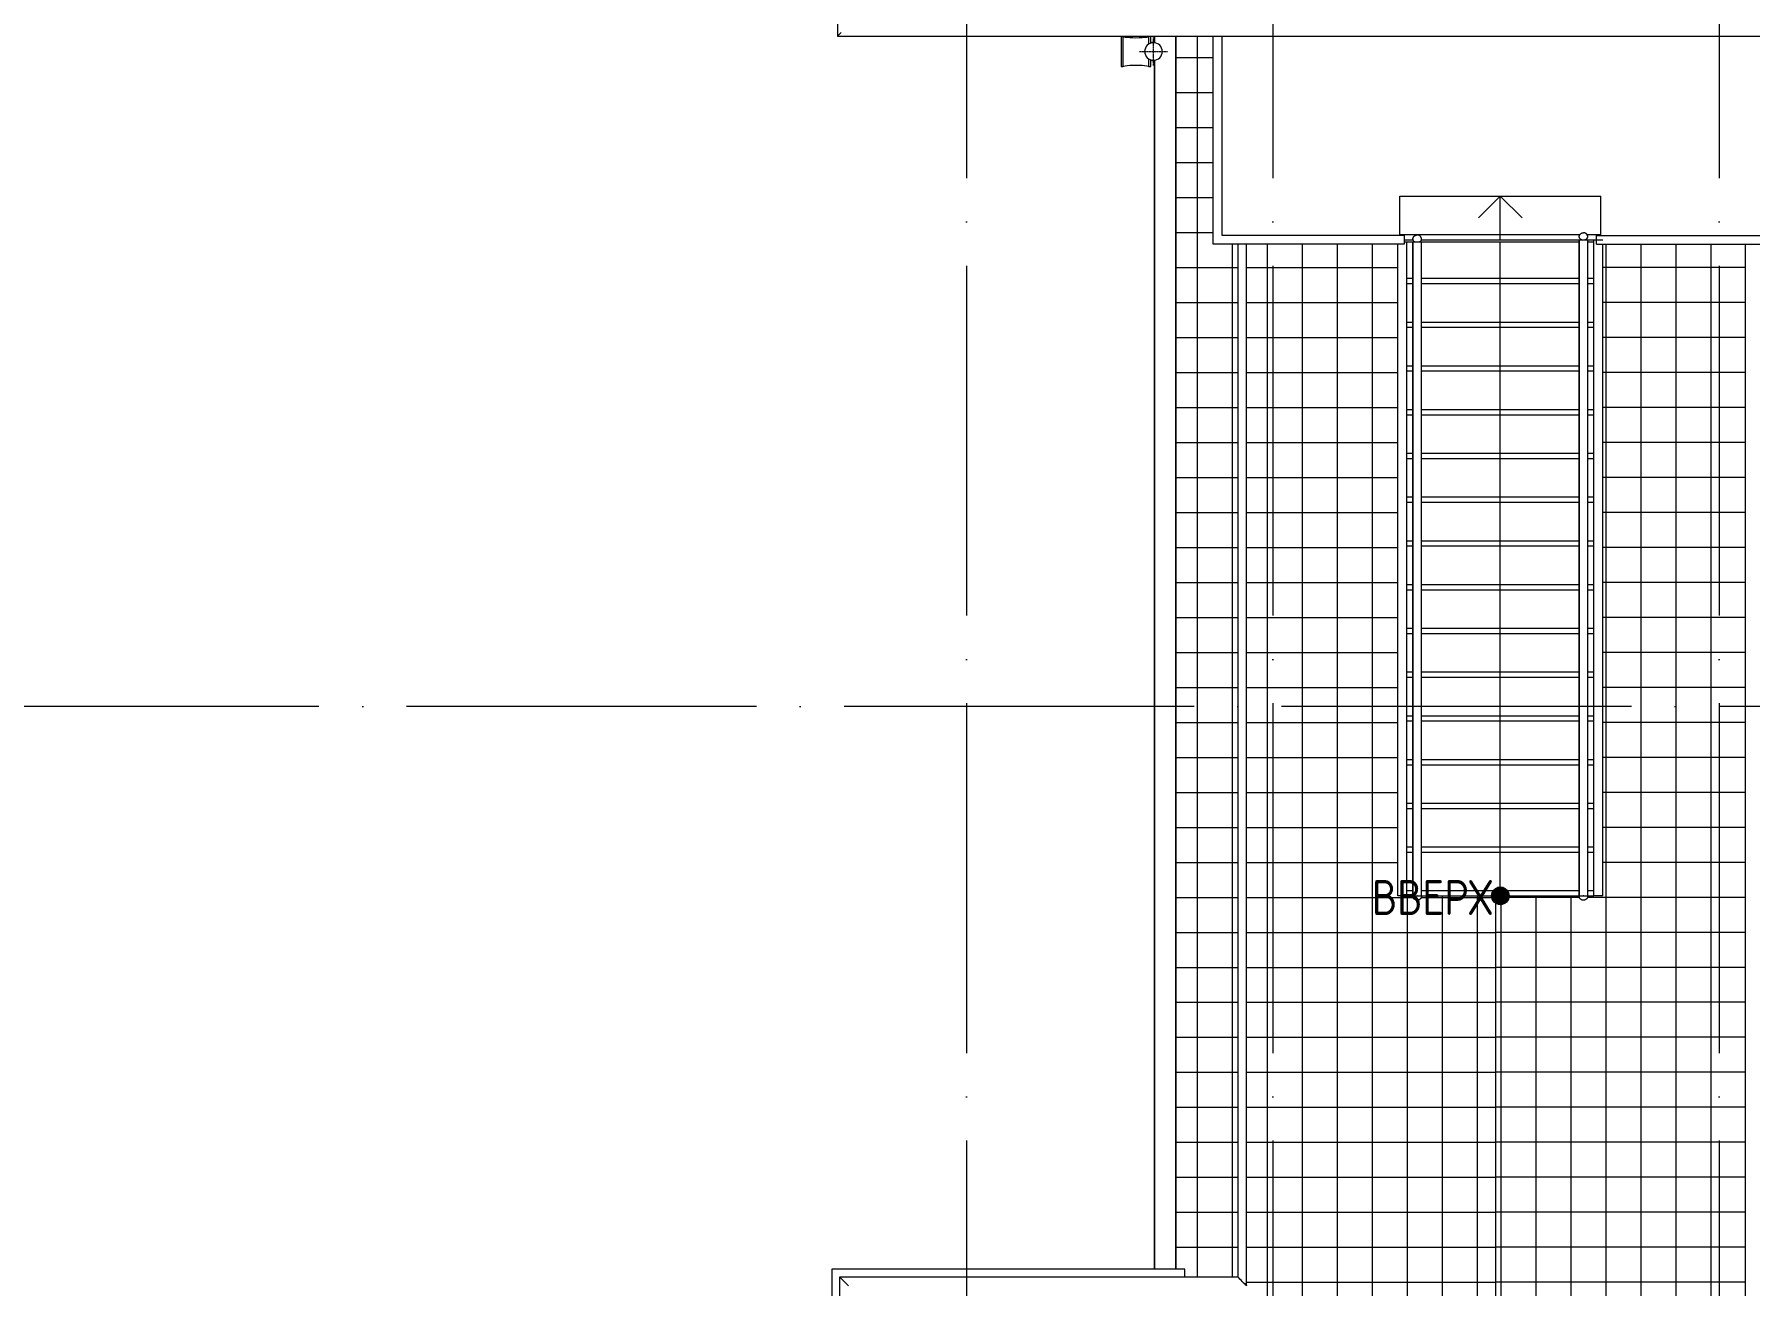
# Model space of a CAD drawing. Header units: millimetres. Extents: x -88595 to 880822, y -1054509 to -148035.
# Drawn here: x 528586 to 538388, y -258832 to -251680 of the extents above; entities that cross this region are included whole.
import ezdxf

# ---------------------------------------------------------------- set-up
doc = ezdxf.new("R2010")
doc.units = ezdxf.units.MM
doc.linetypes.add('ADSK_Линия сетки', pattern=[25, 20, -2.5, 0, -2.5])
doc.linetypes.add('ADSK_Осевая', pattern=[14, 10, -2, 0, -2])
for name, color, linetype, lineweight in [('Крыша', 7, 'Continuous', 9), ('Крыша штриховка', 7, 'Continuous', 9), ('Лестницы', 7, 'Continuous', 9), ('Обобщенные модели', 7, 'Continuous', 18), ('Оборудование', 7, 'Continuous', 18), ('Ограждение', 7, 'Continuous', 9), ('Оси', 7, 'Continuous', 9), ('Перекрытие', 7, 'Continuous', 18), ('Стрелки вверх', 7, 'Continuous', 18), ('Траектории лестницы', 7, 'Continuous', 18), ('Трубопровод', 7, 'Continuous', 18)]:
    doc.layers.add(name, color=color, linetype=linetype, lineweight=lineweight)
doc.styles.add('GOST Common', font='GOST_Common.ttf', dxfattribs={"height": 250})

# ---------------------------------------------------------------- blocks, each defined once
blk = doc.blocks.new('Кровля')
at = {"layer": 'Стрелки вверх'}
h = blk.add_hatch(color=256, dxfattribs=at)
edge = h.paths.add_edge_path()
edge.add_arc((549230.5, 669833.5), 50, 0, 360)
blk.add_hatch(color=256, dxfattribs=at).paths.add_polyline_path([(549230.5, 669783.5), (549257.5, 669791.4), (549276, 669812.7), (549280, 669840.6), (549268.3, 669866.2), (549244.6, 669881.4), (549216.4, 669881.4), (549192.7, 669866.2), (549181, 669840.6), (549185, 669812.7), (549203.5, 669791.4)])
at = {"layer": 'Крыша'}
for p, q in [((547253.5, 674747.2), (547253.5, 674709.1)), ((547255.5, 674708.8), (547255.5, 674747.2)), ((547376.5, 667700.1), (547376.5, 674747.2)), ((547378.5, 667700.1), (547378.5, 674747.2)), ((547253.5, 674609.8), (547253.5, 667700.1)), ((547255.5, 667700.1), (547255.5, 674610.1)), ((549205.5, 659123.7), (549205.5, 669833.5))]:
    blk.add_line(p, q, dxfattribs=at)
at = {"layer": 'Крыша штриховка', "linetype": 'Continuous'}
for p, q in [((547498.7, 674747.2), (547498.7, 667655.1)), ((547378.5, 674625.2), (547590.5, 674625.2)), ((547378.5, 674425.2), (547590.5, 674425.2)), ((547378.5, 674225.2), (547590.5, 674225.2)), ((547378.5, 674025.2), (547590.5, 674025.2)), ((547378.5, 673825.2), (547590.5, 673825.2)), ((547378.5, 673625.2), (547590.5, 673625.2)), ((547698.6, 673558.5), (547698.6, 667655.5)), ((547898.6, 673558.5), (547898.6, 659123.7)), ((548098.5, 673558.5), (548098.5, 659123.7)), ((548298.5, 673558.5), (548298.5, 659123.7)), ((548498.5, 673558.5), (548498.5, 659123.7)), ((549834.7, 663335.5), (549834.7, 673558.5)), ((550034.6, 663461), (550034.6, 673558.5)), ((550234.6, 663586.5), (550234.6, 673558.5)), ((550434.6, 663712.1), (550434.6, 673558.5)), ((547378.5, 673425.2), (547730.5, 673425.2)), ((547780.5, 673425.2), (548645.5, 673425.2)), ((550630.5, 673425.2), (549815.5, 673425.2)), ((547378.5, 673225.2), (547730.5, 673225.2)), ((547780.5, 673225.2), (548645.5, 673225.2)), ((550630.5, 673225.2), (549815.5, 673225.2)), ((547378.5, 673025.2), (547730.5, 673025.2)), ((547780.4, 673025.2), (548645.5, 673025.2)), ((550630.5, 673025.2), (549815.5, 673025.2)), ((547378.5, 672825.2), (547730.5, 672825.2)), ((547780.4, 672825.2), (548645.5, 672825.2)), ((550630.5, 672825.2), (549815.5, 672825.2)), ((547378.5, 672625.2), (547730.5, 672625.2)), ((547780.4, 672625.2), (548645.5, 672625.2)), ((550630.5, 672625.2), (549815.5, 672625.2)), ((547378.5, 672425.2), (547730.5, 672425.2)), ((547780.3, 672425.2), (548645.5, 672425.2)), ((550630.5, 672425.2), (549815.5, 672425.2)), ((547378.5, 672225.2), (547730.5, 672225.2)), ((547780.3, 672225.2), (548645.5, 672225.2)), ((550630.5, 672225.2), (549815.5, 672225.2)), ((547378.5, 672025.2), (547730.5, 672025.2)), ((547780.3, 672025.2), (548645.5, 672025.2)), ((550630.5, 672025.2), (549815.5, 672025.2)), ((547378.5, 671825.2), (547730.5, 671825.2)), ((547780.3, 671825.2), (548645.5, 671825.2)), ((550630.5, 671825.2), (549815.5, 671825.2)), ((547378.5, 671625.2), (547730.5, 671625.2)), ((547780.2, 671625.2), (548645.5, 671625.2)), ((550630.5, 671625.2), (549815.5, 671625.2)), ((547378.5, 671425.2), (547730.5, 671425.2)), ((547780.2, 671425.2), (548645.5, 671425.2)), ((550630.5, 671425.2), (549815.5, 671425.2)), ((547378.5, 671225.2), (547730.5, 671225.2)), ((547780.2, 671225.2), (548645.5, 671225.2)), ((550630.5, 671225.2), (549815.5, 671225.2)), ((547378.5, 671025.2), (547730.5, 671025.2)), ((547780.1, 671025.2), (548645.5, 671025.2)), ((550630.5, 671025.2), (549815.5, 671025.2)), ((547378.5, 670825.2), (547730.5, 670825.2)), ((547780.1, 670825.2), (548645.5, 670825.2)), ((550630.5, 670825.2), (549815.5, 670825.2)), ((547378.5, 670625.2), (547730.5, 670625.2)), ((547780.1, 670625.2), (548645.5, 670625.2)), ((550630.5, 670625.2), (549815.5, 670625.2)), ((547378.5, 670425.2), (547730.5, 670425.2)), ((547780.1, 670425.2), (548645.5, 670425.2)), ((550630.5, 670425.2), (549815.5, 670425.2)), ((547378.5, 670225.2), (547730.5, 670225.2)), ((547780, 670225.2), (548645.5, 670225.2)), ((550630.5, 670225.2), (549815.5, 670225.2)), ((547378.5, 670025.2), (547730.5, 670025.2)), ((547780, 670025.2), (548645.5, 670025.2)), ((550630.5, 670025.2), (549815.5, 670025.2)), ((547378.5, 669825.2), (547730.5, 669825.2)), ((547780, 669825.2), (548733.7, 669825.2)), ((548698.4, 669833.5), (548698.4, 659123.7)), ((548777.1, 669825.2), (549205.5, 669825.2)), ((548898.4, 669832.7), (548898.4, 659123.7)), ((549098.3, 669833.2), (549098.3, 659123.7)), ((549683.7, 669825.2), (549205.5, 669825.2)), ((549234.8, 662958.9), (549234.8, 669833.5)), ((549434.8, 663084.4), (549434.8, 669833.5)), ((549634.7, 663209.9), (549634.7, 669833.5)), ((550630.5, 669825.2), (549727.1, 669825.2)), ((547378.5, 669625.2), (547730.5, 669625.2)), ((547779.9, 669625.2), (549205.5, 669625.2)), ((550630.5, 669625.2), (549205.5, 669625.2)), ((547378.5, 669425.2), (547730.5, 669425.2)), ((547779.9, 669425.2), (549205.5, 669425.2)), ((550630.5, 669425.2), (549205.5, 669425.2)), ((547378.5, 669225.2), (547730.5, 669225.2)), ((547779.9, 669225.2), (549205.5, 669225.2)), ((550630.5, 669225.2), (549205.5, 669225.2)), ((547378.5, 669025.2), (547730.5, 669025.2)), ((547779.9, 669025.2), (549205.5, 669025.2)), ((550630.5, 669025.2), (549205.5, 669025.2)), ((547378.5, 668825.2), (547730.5, 668825.2)), ((547779.8, 668825.2), (549205.5, 668825.2)), ((550630.5, 668825.2), (549205.5, 668825.2)), ((547378.5, 668625.2), (547730.5, 668625.2)), ((547779.8, 668625.2), (549205.5, 668625.2)), ((550630.5, 668625.2), (549205.5, 668625.2)), ((547378.5, 668425.2), (547730.5, 668425.2)), ((547779.8, 668425.2), (549205.5, 668425.2)), ((550630.5, 668425.2), (549205.5, 668425.2)), ((547378.5, 668225.2), (547730.5, 668225.2)), ((547779.7, 668225.2), (549205.5, 668225.2)), ((550630.5, 668225.2), (549205.5, 668225.2)), ((547378.5, 668025.2), (547730.5, 668025.2)), ((547779.7, 668025.2), (549205.5, 668025.2)), ((550630.5, 668025.2), (549205.5, 668025.2)), ((547378.5, 667825.2), (547730.5, 667825.2)), ((547779.7, 667825.2), (549205.5, 667825.2)), ((550630.5, 667825.2), (549205.5, 667825.2)), ((547779.7, 667625.2), (549205.5, 667625.2)), ((550630.5, 667625.2), (549205.5, 667625.2))]:
    blk.add_line(p, q, dxfattribs=at)
at = {"layer": 'Лестницы'}
for p, q in [((548655.5, 673833.5), (549805.5, 673833.5)), ((548655.5, 673608.5), (548655.5, 673833.5)), ((549805.5, 673608.5), (549805.5, 673833.5)), ((548655.5, 673613.5), (549685.2, 673613.5)), ((549724.6, 673613.5), (549805.5, 673613.5)), ((548680.7, 673583.5), (548731.5, 673583.5)), ((548695.5, 673571), (548730.5, 673571)), ((548779.3, 673583.5), (549680.5, 673583.5)), ((548780.5, 673571), (549680.5, 673571)), ((549730.5, 673583.5), (549765.5, 673583.5)), ((549730.5, 673571), (549765.5, 673571)), ((548695.5, 673363.5), (548730.5, 673363.5)), ((548695.5, 673333.5), (548730.5, 673333.5)), ((548780.5, 673363.5), (549680.5, 673363.5)), ((548780.5, 673333.5), (549680.5, 673333.5)), ((549730.5, 673363.5), (549765.5, 673363.5)), ((549730.5, 673333.5), (549765.5, 673333.5)), ((548695.5, 673113.5), (548730.5, 673113.5)), ((548695.5, 673083.5), (548730.5, 673083.5)), ((548780.5, 673113.5), (549680.5, 673113.5)), ((548780.5, 673083.5), (549680.5, 673083.5)), ((549730.5, 673113.5), (549765.5, 673113.5)), ((549730.5, 673083.5), (549765.5, 673083.5)), ((548695.5, 672863.5), (548730.5, 672863.5)), ((548695.5, 672833.5), (548730.5, 672833.5)), ((548780.5, 672863.5), (549680.5, 672863.5)), ((548780.5, 672833.5), (549680.5, 672833.5)), ((549730.5, 672863.5), (549765.5, 672863.5)), ((549730.5, 672833.5), (549765.5, 672833.5)), ((548695.5, 672613.5), (548730.5, 672613.5)), ((548695.5, 672583.5), (548730.5, 672583.5)), ((548780.5, 672613.5), (549680.5, 672613.5)), ((548780.5, 672583.5), (549680.5, 672583.5)), ((549730.5, 672613.5), (549765.5, 672613.5)), ((549730.5, 672583.5), (549765.5, 672583.5)), ((548695.5, 672363.5), (548730.5, 672363.5)), ((548695.5, 672333.5), (548730.5, 672333.5)), ((548780.5, 672363.5), (549680.5, 672363.5)), ((548780.5, 672333.5), (549680.5, 672333.5)), ((549730.5, 672363.5), (549765.5, 672363.5)), ((549730.5, 672333.5), (549765.5, 672333.5)), ((548695.5, 672113.5), (548730.5, 672113.5)), ((548695.5, 672083.5), (548730.5, 672083.5)), ((548780.5, 672113.5), (549680.5, 672113.5)), ((548780.5, 672083.5), (549680.5, 672083.5)), ((549730.5, 672113.5), (549765.5, 672113.5)), ((549730.5, 672083.5), (549765.5, 672083.5)), ((548695.5, 671863.5), (548730.5, 671863.5)), ((548780.5, 671863.5), (549680.5, 671863.5)), ((549730.5, 671863.5), (549765.5, 671863.5)), ((548695.5, 671833.5), (548730.5, 671833.5)), ((548780.5, 671833.5), (549680.5, 671833.5)), ((549730.5, 671833.5), (549765.5, 671833.5)), ((548695.5, 671613.5), (548730.5, 671613.5)), ((548695.5, 671583.5), (548730.5, 671583.5)), ((548780.5, 671613.5), (549680.5, 671613.5)), ((548780.5, 671583.5), (549680.5, 671583.5)), ((549730.5, 671613.5), (549765.5, 671613.5)), ((549730.5, 671583.5), (549765.5, 671583.5)), ((548695.5, 671363.5), (548730.5, 671363.5)), ((548780.5, 671363.5), (549680.5, 671363.5)), ((549730.5, 671363.5), (549765.5, 671363.5)), ((548695.5, 671333.5), (548730.5, 671333.5)), ((548780.5, 671333.5), (549680.5, 671333.5)), ((549730.5, 671333.5), (549765.5, 671333.5)), ((548695.5, 671113.5), (548730.5, 671113.5)), ((548695.5, 671083.5), (548730.5, 671083.5)), ((548780.5, 671113.5), (549680.5, 671113.5)), ((548780.5, 671083.5), (549680.5, 671083.5)), ((549730.5, 671113.5), (549765.5, 671113.5)), ((549730.5, 671083.5), (549765.5, 671083.5)), ((548695.5, 670863.5), (548730.5, 670863.5)), ((548780.5, 670863.5), (549680.5, 670863.5)), ((549730.5, 670863.5), (549765.5, 670863.5)), ((548695.5, 670833.5), (548730.5, 670833.5)), ((548780.5, 670833.5), (549680.5, 670833.5)), ((549730.5, 670833.5), (549765.5, 670833.5)), ((548695.5, 670613.5), (548730.5, 670613.5)), ((548695.5, 670583.5), (548730.5, 670583.5)), ((548780.5, 670613.5), (549680.5, 670613.5)), ((548780.5, 670583.5), (549680.5, 670583.5)), ((549730.5, 670613.5), (549765.5, 670613.5)), ((549730.5, 670583.5), (549765.5, 670583.5)), ((548695.5, 670363.5), (548730.5, 670363.5)), ((548695.5, 670333.5), (548730.5, 670333.5)), ((548780.5, 670363.5), (549680.5, 670363.5)), ((548780.5, 670333.5), (549680.5, 670333.5)), ((549730.5, 670363.5), (549765.5, 670363.5)), ((549730.5, 670333.5), (549765.5, 670333.5)), ((548695.5, 670113.5), (548730.5, 670113.5)), ((548695.5, 670083.5), (548730.5, 670083.5)), ((548780.5, 670113.5), (549680.5, 670113.5)), ((548780.5, 670083.5), (549680.5, 670083.5)), ((549730.5, 670113.5), (549765.5, 670113.5)), ((549730.5, 670083.5), (549765.5, 670083.5)), ((548695.5, 669863.5), (548730.5, 669863.5)), ((548695.5, 669833.5), (548730.5, 669833.5)), ((548780.5, 669863.5), (549680.5, 669863.5)), ((548780.5, 669833.5), (549680.5, 669833.5)), ((549730.5, 669863.5), (549765.5, 669863.5)), ((549730.5, 669833.5), (549765.5, 669833.5))]:
    blk.add_line(p, q, dxfattribs=at)
at = {"layer": 'Обобщенные модели'}
for p, q in [((547074.2, 674744.5), (547063.5, 674744.5)), ((547063.5, 674744.5), (547063.5, 674574.5)), ((547074.2, 674744.5), (547074.2, 674574.5)), ((547222.8, 674702.6), (547222.8, 674744.5)), ((547233.5, 674744.5), (547222.8, 674744.5)), ((547233.5, 674707.2), (547233.5, 674744.5)), ((547233.5, 674709.5), (547234.9, 674709.5)), ((547246.3, 674709.5), (547233.5, 674709.5)), ((547246.3, 674709.5), (547234.9, 674709.5)), ((547249.5, 674721.5), (547247.5, 674721.5)), ((547247.5, 674721.5), (547247.5, 674711.5)), ((547249.5, 674721.5), (547247.5, 674721.5)), ((547247.5, 674721.5), (547247.5, 674711.5)), ((547247.5, 674709.6), (547247.5, 674711.5)), ((547249.5, 674711.5), (547249.5, 674721.5)), ((547249.5, 674711.5), (547249.5, 674721.5)), ((547249.5, 674711.5), (547249.5, 674709.6)), ((547253.5, 674709.5), (547250.7, 674709.5)), ((547253.5, 674709.5), (547250.7, 674709.5)), ((547222.8, 674574.5), (547222.8, 674616.4)), ((547233.5, 674574.5), (547233.5, 674611.7)), ((547234.9, 674609.5), (547233.5, 674609.5)), ((547233.5, 674609.5), (547246.3, 674609.5)), ((547234.9, 674609.5), (547246.3, 674609.5)), ((547247.5, 674607.5), (547247.5, 674609.4)), ((547247.5, 674607.5), (547247.5, 674597.5)), ((547247.5, 674607.5), (547247.5, 674597.5)), ((547247.5, 674597.5), (547249.5, 674597.5)), ((547247.5, 674597.5), (547249.5, 674597.5)), ((547249.5, 674609.3), (547249.5, 674607.5)), ((547249.5, 674597.5), (547249.5, 674607.5)), ((547249.5, 674597.5), (547249.5, 674607.5)), ((547250.7, 674609.5), (547253.5, 674609.5)), ((547250.7, 674609.5), (547253.5, 674609.5)), ((547063.5, 674574.5), (547074.2, 674574.5)), ((547222.8, 674574.5), (547233.5, 674574.5))]:
    blk.add_line(p, q, dxfattribs=at)
at = {"layer": 'Обобщенные модели', "flags": 128}
for points in [[(547222.8, 674744.5), (547218.3, 674742.4), (547209.9, 674740.5), (547197.9, 674738.9), (547183.1, 674737.7), (547166.3, 674736.9), (547148.5, 674736.7), (547130.7, 674736.9), (547113.9, 674737.7), (547099.1, 674738.9), (547087.1, 674740.5), (547078.7, 674742.4), (547074.2, 674744.5)], [(547074.2, 674574.5), (547078.7, 674576.5), (547087.1, 674578.4), (547099.1, 674580), (547113.9, 674581.2), (547130.7, 674582), (547148.5, 674582.3), (547166.3, 674582), (547183.1, 674581.2), (547197.9, 674580), (547209.9, 674578.4), (547218.3, 674576.5), (547222.8, 674574.5)]]:
    blk.add_lwpolyline(points, dxfattribs=at)
at = {"layer": 'Обобщенные модели', "extrusion": (0, 0, -1), "flags": 128}
for points in [[(-547246, 674709.5), (-547244.9, 674709.5), (-547243.6, 674709.5), (-547242.2, 674709.5), (-547240.5, 674709.5), (-547238.6, 674709.5), (-547236.6, 674709.5), (-547234.4, 674709.5)], [(-547233.5, 674609.5), (-547235.7, 674609.5), (-547237.8, 674609.5), (-547239.7, 674609.5), (-547241.5, 674609.5), (-547243, 674609.5), (-547244.4, 674609.5), (-547245.6, 674609.5)]]:
    blk.add_lwpolyline(points, dxfattribs=at)
at = {"layer": 'Обобщенные модели'}
for start, end in [(84.42735, 105), (255, 275.57265)]:
    blk.add_arc((547248.5, 674659.5), 52, start, end, dxfattribs=at)
at = {"layer": 'Ограждение'}
for p, q in [((545442.3, 678447.2), (545442.3, 674747.2)), ((545442.3, 674747.2), (545463.5, 674768.5)), ((545463.5, 674768.5), (545442.3, 674747.2)), ((545442.3, 674747.2), (553018.7, 674747.2)), ((547590.5, 673558.5), (547590.5, 674747.2)), ((547640.5, 673608.5), (547640.5, 674747.2)), ((548680.7, 673608.5), (547640.5, 673608.5)), ((548680.7, 673608.5), (548680.7, 673558.5)), ((549780.7, 673608.5), (550790.5, 673608.5)), ((549780.7, 673558.5), (549780.7, 673608.5)), ((548680.7, 673558.5), (547590.5, 673558.5)), ((547730.5, 673558.5), (547730.5, 667655.6)), ((547780.5, 667605.6), (547780.5, 673558.5)), ((548645.5, 669833.5), (548645.5, 673558.5)), ((548680.7, 673571), (548695.5, 673571)), ((548695.5, 669833.5), (548695.5, 673571)), ((548730.5, 673571), (548730.5, 669833.5)), ((548730.5, 673571), (548754.8, 673571)), ((548730.5, 669833.5), (548730.5, 673571)), ((548755.5, 673571), (548780.5, 673571)), ((548780.5, 669833.5), (548780.5, 673571)), ((548780.5, 669833.5), (548780.5, 673571)), ((549680.5, 673583.5), (549680.5, 669833.5)), ((549680.5, 673583.5), (549730.5, 673583.5)), ((549680.5, 669833.5), (549680.5, 673583.5)), ((549730.5, 669833.5), (549730.5, 673583.5)), ((549730.5, 669833.5), (549730.5, 673583.5)), ((549765.5, 673583.5), (549815.5, 673583.5)), ((549765.5, 669833.5), (549765.5, 673583.5)), ((549780.7, 673558.5), (550840.5, 673558.5)), ((549815.5, 669833.5), (549815.5, 673558.5)), ((550630.5, 673558.5), (550630.5, 663850.4)), ((548695.5, 669833.5), (548645.5, 669833.5)), ((548730.5, 669833.5), (548754.8, 669833.5)), ((548757.4, 669833.5), (548755.5, 669833.5)), ((548755.5, 669833.5), (548780.5, 669833.5)), ((549680.5, 669833.5), (549730.5, 669833.5)), ((549815.5, 669833.5), (549765.5, 669833.5)), ((545455.3, 667655.6), (545455.3, 665952.4)), ((547731, 667655.1), (545455.8, 667655.1)), ((545456.5, 667654.3), (545455.8, 667655.1)), ((545462.8, 667647.8), (545467.8, 667642.7)), ((545467.9, 667642.6), (545473.8, 667636.6)), ((545473.9, 667636.6), (545480.3, 667630.1)), ((547780.5, 667605.6), (547779.7, 667606.3))]:
    blk.add_line(p, q, dxfattribs=at)
at = {"layer": 'Ограждение', "flags": 128}
for points in [[(548730.5, 673586.1), (548730.6, 673587.7), (548730.7, 673589.4), (548731, 673591), (548731.3, 673592.5), (548731.8, 673594), (548732.3, 673595.5), (548732.9, 673596.8), (548733.6, 673598.1), (548734.3, 673599.3), (548735, 673600.4), (548735.8, 673601.4), (548736.6, 673602.4), (548737.3, 673603.3), (548738.1, 673604.1), (548738.9, 673604.8), (548739.7, 673605.5), (548740.5, 673606.1), (548741.3, 673606.7), (548742.1, 673607.2), (548742.8, 673607.6), (548743.6, 673608.1), (548744.3, 673608.4), (548745, 673608.8), (548745.8, 673609.1), (548746.5, 673609.4), (548747.1, 673609.6), (548747.8, 673609.9), (548748.5, 673610.1), (548749.1, 673610.3), (548749.8, 673610.4), (548750.4, 673610.6), (548751, 673610.7), (548751.7, 673610.8), (548752.3, 673610.9), (548752.9, 673610.9), (548753.5, 673611), (548754.1, 673611), (548754.7, 673611.1), (548755.3, 673611.1), (548755.5, 673611.1)], [(548780.5, 673586.1), (548780.5, 673587.7), (548780.3, 673589.4), (548780, 673591), (548779.7, 673592.5), (548779.2, 673594), (548778.7, 673595.5), (548778.1, 673596.8), (548777.4, 673598.1), (548776.7, 673599.3), (548776, 673600.4), (548775.2, 673601.4), (548774.5, 673602.4), (548773.7, 673603.3), (548772.9, 673604.1), (548772.1, 673604.8), (548771.3, 673605.5), (548770.5, 673606.1), (548769.7, 673606.7), (548768.9, 673607.2), (548768.2, 673607.6), (548767.4, 673608.1), (548766.7, 673608.4), (548766, 673608.8), (548765.3, 673609.1), (548764.6, 673609.4), (548763.9, 673609.6), (548763.2, 673609.9), (548762.5, 673610.1), (548761.9, 673610.3), (548761.2, 673610.4), (548760.6, 673610.6), (548760, 673610.7), (548759.3, 673610.8), (548758.7, 673610.9), (548758.1, 673610.9), (548757.5, 673611), (548756.9, 673611), (548756.3, 673611.1), (548755.7, 673611.1), (548755.5, 673611.1)], [(549680.5, 673598.6), (549680.6, 673600.2), (549680.7, 673601.9), (549681, 673603.5), (549681.3, 673605), (549681.8, 673606.5), (549682.3, 673608), (549682.9, 673609.3), (549683.6, 673610.6), (549684.3, 673611.8), (549685, 673612.9), (549685.8, 673613.9), (549686.6, 673614.9), (549687.3, 673615.8), (549688.1, 673616.6), (549688.9, 673617.3), (549689.7, 673618), (549690.5, 673618.6), (549691.3, 673619.2), (549692.1, 673619.7), (549692.8, 673620.1), (549693.6, 673620.6), (549694.3, 673620.9), (549695, 673621.3), (549695.8, 673621.6), (549696.5, 673621.9), (549697.1, 673622.1), (549697.8, 673622.4), (549698.5, 673622.6), (549699.1, 673622.8), (549699.8, 673622.9), (549700.4, 673623.1), (549701, 673623.2), (549701.7, 673623.3), (549702.3, 673623.4), (549702.9, 673623.4), (549703.5, 673623.5), (549704.1, 673623.5), (549704.7, 673623.6), (549705.3, 673623.6), (549705.5, 673623.6)], [(549730.5, 673598.6), (549730.5, 673600.2), (549730.3, 673601.9), (549730, 673603.5), (549729.7, 673605), (549729.2, 673606.5), (549728.7, 673608), (549728.1, 673609.3), (549727.4, 673610.6), (549726.7, 673611.8), (549726, 673612.9), (549725.2, 673613.9), (549724.5, 673614.9), (549723.7, 673615.8), (549722.9, 673616.6), (549722.1, 673617.3), (549721.3, 673618), (549720.5, 673618.6), (549719.7, 673619.2), (549718.9, 673619.7), (549718.2, 673620.1), (549717.4, 673620.6), (549716.7, 673620.9), (549716, 673621.3), (549715.3, 673621.6), (549714.6, 673621.9), (549713.9, 673622.1), (549713.2, 673622.4), (549712.5, 673622.6), (549711.9, 673622.8), (549711.2, 673622.9), (549710.6, 673623.1), (549710, 673623.2), (549709.3, 673623.3), (549708.7, 673623.4), (549708.1, 673623.4), (549707.5, 673623.5), (549706.9, 673623.5), (549706.3, 673623.6), (549705.7, 673623.6), (549705.5, 673623.6)], [(548754.8, 673571), (548755.5, 673571), (548757.4, 673571)], [(549703.6, 673583.5), (549705.5, 673583.5), (549707.4, 673583.5)], [(548730.5, 669848.6), (548730.5, 669847.4), (548730.5, 669846.3), (548730.5, 669845.2), (548730.5, 669844.1), (548730.5, 669843.1), (548730.5, 669842.1), (548730.5, 669841.2), (548730.5, 669840.3), (548730.5, 669839.5), (548730.5, 669838.7), (548730.5, 669838), (548730.5, 669837.4), (548730.5, 669836.7), (548730.5, 669836.2), (548730.5, 669835.7), (548730.5, 669835.2), (548730.5, 669834.9), (548730.5, 669834.5), (548730.5, 669834.3), (548730.5, 669834), (548730.5, 669833.9), (548730.5, 669833.8), (548730.5, 669833.8)], [(548730.5, 669833.8), (548730.5, 669833.9), (548730.5, 669834), (548730.5, 669834.3), (548730.5, 669834.5), (548730.5, 669834.8), (548730.5, 669835.2), (548730.5, 669835.7), (548730.5, 669836.2), (548730.5, 669836.7)], [(548755.5, 669808.8), (548754.5, 669808.8), (548753.5, 669808.9), (548752.5, 669809), (548751.5, 669809.1), (548750.5, 669809.3), (548749.6, 669809.5), (548748.6, 669809.7), (548747.6, 669810), (548746.7, 669810.4), (548745.8, 669810.7), (548744.9, 669811.2), (548744, 669811.6), (548743.1, 669812.1), (548742.2, 669812.6), (548741.4, 669813.1), (548740.6, 669813.7), (548739.8, 669814.3), (548739, 669815), (548738.3, 669815.7), (548737.6, 669816.4), (548736.9, 669817.1), (548736.2, 669817.8), (548735.6, 669818.6), (548735, 669819.4), (548734.5, 669820.3), (548733.9, 669821.1), (548733.5, 669822), (548733, 669822.9), (548732.6, 669823.8), (548732.2, 669824.7), (548731.9, 669825.7), (548731.6, 669826.6), (548731.3, 669827.6), (548731.1, 669828.5), (548730.9, 669829.5), (548730.7, 669830.5), (548730.6, 669831.5), (548730.5, 669832.5), (548730.5, 669833.5), (548730.5, 669833.8)], [(548780.5, 669833.8), (548780.5, 669832.8), (548780.4, 669831.8), (548780.3, 669830.8), (548780.2, 669829.8), (548780, 669828.8), (548779.8, 669827.8), (548779.5, 669826.9), (548779.2, 669825.9), (548778.9, 669825), (548778.5, 669824), (548778.1, 669823.1), (548777.7, 669822.2), (548777.2, 669821.4), (548776.7, 669820.5), (548776.1, 669819.7), (548775.6, 669818.8), (548774.9, 669818.1), (548774.3, 669817.3), (548773.6, 669816.6), (548772.9, 669815.8), (548772.2, 669815.2), (548771.4, 669814.5), (548770.7, 669813.9), (548769.8, 669813.3), (548769, 669812.7), (548768.2, 669812.2), (548767.3, 669811.7), (548766.4, 669811.3), (548765.5, 669810.9), (548764.6, 669810.5), (548763.6, 669810.1), (548762.7, 669809.8), (548761.7, 669809.6), (548760.7, 669809.3), (548759.8, 669809.1), (548758.8, 669809), (548757.8, 669808.9), (548756.8, 669808.8), (548755.8, 669808.8), (548755.5, 669808.8)], [(548780.5, 669833.8), (548780.5, 669833.8), (548780.5, 669833.9), (548780.5, 669834), (548780.5, 669834.3), (548780.5, 669834.5), (548780.5, 669834.8), (548780.5, 669835.2), (548780.5, 669835.7), (548780.5, 669836.2), (548780.5, 669836.7), (548780.5, 669837.3), (548780.5, 669838), (548780.5, 669838.7), (548780.5, 669839.5), (548780.5, 669840.3), (548780.5, 669841.2), (548780.5, 669842.1), (548780.5, 669843.1), (548780.5, 669844.1), (548780.5, 669845.1), (548780.5, 669846.2), (548780.5, 669847.4), (548780.5, 669848.6), (548780.5, 669848.6)], [(548780.5, 669836.5), (548780.5, 669835.9), (548780.5, 669835.5), (548780.5, 669835), (548780.5, 669834.7), (548780.5, 669834.4), (548780.5, 669834.1), (548780.5, 669834), (548780.5, 669833.8), (548780.5, 669833.8)], [(549680.5, 669848.6), (549680.5, 669847.4), (549680.5, 669846.3), (549680.5, 669845.2), (549680.5, 669844.1), (549680.5, 669843.1), (549680.5, 669842.1), (549680.5, 669841.2), (549680.5, 669840.3), (549680.5, 669839.5), (549680.5, 669838.7), (549680.5, 669838), (549680.5, 669837.4), (549680.5, 669836.7), (549680.5, 669836.2), (549680.5, 669835.7), (549680.5, 669835.2), (549680.5, 669834.9), (549680.5, 669834.5), (549680.5, 669834.3), (549680.5, 669834), (549680.5, 669833.9), (549680.5, 669833.8), (549680.5, 669833.8)], [(549680.5, 669833.8), (549680.5, 669833.9), (549680.5, 669834), (549680.5, 669834.3), (549680.5, 669834.5), (549680.5, 669834.8), (549680.5, 669835.2), (549680.5, 669835.7), (549680.5, 669836.2), (549680.5, 669836.7)], [(549705.5, 669808.8), (549704.5, 669808.8), (549703.5, 669808.9), (549702.5, 669809), (549701.5, 669809.1), (549700.5, 669809.3), (549699.6, 669809.5), (549698.6, 669809.7), (549697.6, 669810), (549696.7, 669810.4), (549695.8, 669810.7), (549694.9, 669811.2), (549694, 669811.6), (549693.1, 669812.1), (549692.2, 669812.6), (549691.4, 669813.1), (549690.6, 669813.7), (549689.8, 669814.3), (549689, 669815), (549688.3, 669815.7), (549687.6, 669816.4), (549686.9, 669817.1), (549686.2, 669817.8), (549685.6, 669818.6), (549685, 669819.4), (549684.5, 669820.3), (549683.9, 669821.1), (549683.5, 669822), (549683, 669822.9), (549682.6, 669823.8), (549682.2, 669824.7), (549681.9, 669825.7), (549681.6, 669826.6), (549681.3, 669827.6), (549681.1, 669828.5), (549680.9, 669829.5), (549680.7, 669830.5), (549680.6, 669831.5), (549680.5, 669832.5), (549680.5, 669833.5), (549680.5, 669833.8)], [(549707.4, 669833.5), (549705.5, 669833.5), (549703.6, 669833.5)], [(549730.5, 669833.8), (549730.5, 669832.8), (549730.4, 669831.8), (549730.3, 669830.8), (549730.2, 669829.8), (549730, 669828.8), (549729.8, 669827.8), (549729.5, 669826.9), (549729.2, 669825.9), (549728.9, 669825), (549728.5, 669824), (549728.1, 669823.1), (549727.7, 669822.2), (549727.2, 669821.4), (549726.7, 669820.5), (549726.1, 669819.7), (549725.6, 669818.8), (549724.9, 669818.1), (549724.3, 669817.3), (549723.6, 669816.6), (549722.9, 669815.8), (549722.2, 669815.2), (549721.4, 669814.5), (549720.7, 669813.9), (549719.8, 669813.3), (549719, 669812.7), (549718.2, 669812.2), (549717.3, 669811.7), (549716.4, 669811.3), (549715.5, 669810.9), (549714.6, 669810.5), (549713.6, 669810.1), (549712.7, 669809.8), (549711.7, 669809.6), (549710.7, 669809.3), (549709.8, 669809.1), (549708.8, 669809), (549707.8, 669808.9), (549706.8, 669808.8), (549705.8, 669808.8), (549705.5, 669808.8)], [(549730.5, 669833.8), (549730.5, 669833.8), (549730.5, 669833.9), (549730.5, 669834), (549730.5, 669834.3), (549730.5, 669834.5), (549730.5, 669834.8), (549730.5, 669835.2), (549730.5, 669835.7), (549730.5, 669836.2), (549730.5, 669836.7), (549730.5, 669837.3), (549730.5, 669838), (549730.5, 669838.7), (549730.5, 669839.5), (549730.5, 669840.3), (549730.5, 669841.2), (549730.5, 669842.1), (549730.5, 669843.1), (549730.5, 669844.1), (549730.5, 669845.1), (549730.5, 669846.2), (549730.5, 669847.4), (549730.5, 669848.6), (549730.5, 669848.6)], [(549730.5, 669836.5), (549730.5, 669835.9), (549730.5, 669835.5), (549730.5, 669835), (549730.5, 669834.7), (549730.5, 669834.4), (549730.5, 669834.1), (549730.5, 669834), (549730.5, 669833.8), (549730.5, 669833.8)], [(545455.3, 667655.6), (545456.2, 667654.6), (545458.7, 667652), (545462.6, 667647.9)], [(545505.8, 667605.1), (545504.8, 667606), (545502.2, 667608.5), (545498.1, 667612.4), (545492.9, 667617.6), (545486.8, 667623.6), (545480.3, 667630.1)], [(547755.5, 667630.1), (547749, 667636.6), (547743, 667642.7), (547737.8, 667647.9), (547733.9, 667652), (547731.4, 667654.6), (547730.5, 667655.6)], [(547755.5, 667630.1), (547762, 667623.6), (547768.1, 667617.6), (547773.3, 667612.4), (547777.4, 667608.5), (547780, 667606), (547781, 667605.1)]]:
    blk.add_lwpolyline(points, dxfattribs=at)
at = {"layer": 'Ограждение'}
for centre, start_param, end_param in [((548755.5, 673586.1), 2.995154, 4.712389), ((548755.5, 673586.1), 4.712389, 6.458417), ((549705.5, 673598.6), 2.995154, 4.712389), ((549705.5, 673598.6), 4.712389, 6.458417), ((548755.5, 669848.6), 4.684492, 4.712389), ((548755.5, 669848.6), 4.712389, 4.786969), ((549705.5, 669848.6), 4.637809, 4.712389), ((549705.5, 669848.6), 4.712389, 4.786969)]:
    blk.add_ellipse(centre, major_axis=(25, 0), ratio=0.605083, start_param=start_param, end_param=end_param, dxfattribs=at)
at = {"layer": 'Оси', "linetype": 'ADSK_Линия сетки', "ltscale": 100}
for p, q in [((546180.5, 695936.1), (546180.5, 629959.3)), ((547930.5, 695936.1), (547930.5, 629959.3)), ((550480.5, 695936.1), (550480.5, 629959.3)), ((554980.5, 670915.5), (508358.2, 670915.5))]:
    blk.add_line(p, q, dxfattribs=at)
at = {"layer": 'Перекрытие'}
for p, q in [((547427.7, 667700.1), (545410.3, 667700.1)), ((545410.3, 667700.1), (545410.3, 666252.4)), ((547427.7, 667655), (547427.7, 667700.1))]:
    blk.add_line(p, q, dxfattribs=at)
at = {"layer": 'Стрелки вверх'}
for p, q in [((549230.5, 673833.5), (549105.5, 673708.5)), ((549230.5, 673583.5), (549230.5, 673833.5)), ((549230.5, 673833.5), (549355.5, 673708.5)), ((549230.5, 673333.5), (549230.5, 673571)), ((549230.5, 673083.5), (549230.5, 673333.5)), ((549230.5, 672833.5), (549230.5, 673083.5)), ((549230.5, 672583.5), (549230.5, 672833.5)), ((549230.5, 672333.5), (549230.5, 672583.5)), ((549230.5, 672083.5), (549230.5, 672333.5)), ((549230.5, 671833.5), (549230.5, 672083.5)), ((549230.5, 671583.5), (549230.5, 671833.5)), ((549230.5, 671333.5), (549230.5, 671583.5)), ((549230.5, 671083.5), (549230.5, 671333.5)), ((549230.5, 670833.5), (549230.5, 671083.5)), ((549230.5, 670583.5), (549230.5, 670833.5)), ((549230.5, 670333.5), (549230.5, 670583.5)), ((549230.5, 670083.5), (549230.5, 670333.5)), ((549230.5, 669833.5), (549230.5, 670083.5)), ((549216.4, 669881.4), (549192.7, 669866.2)), ((549244.6, 669881.4), (549216.4, 669881.4)), ((549268.3, 669866.2), (549244.6, 669881.4)), ((549192.7, 669866.2), (549181, 669840.6)), ((549181, 669840.6), (549185, 669812.7)), ((549185, 669812.7), (549203.5, 669791.4)), ((549203.5, 669791.4), (549230.5, 669783.5)), ((549230.5, 669783.5), (549257.5, 669791.4)), ((549257.5, 669791.4), (549276, 669812.7)), ((549280, 669840.6), (549268.3, 669866.2)), ((549276, 669812.7), (549280, 669840.6))]:
    blk.add_line(p, q, dxfattribs=at)
blk.add_circle((549230.5, 669833.5), 50, dxfattribs=at)
at = {"layer": 'Трубопровод', "linetype": 'ADSK_Осевая'}
for p, q in [((547248.5, 674579.5), (547248.5, 674739.5)), ((547168.5, 674659.5), (547328.5, 674659.5))]:
    blk.add_line(p, q, dxfattribs=at)
at = {"layer": 'Трубопровод'}
for start, end in [(0, 180), (180, 0)]:
    blk.add_arc((547248.5, 674659.5), 50.3, start, end, dxfattribs=at)
at = {"layer": 'Траектории лестницы', "style": 'GOST Common', "width": 0.9}
blk.add_text('ВВЕРХ', height=200, dxfattribs=at).set_placement((548496.6, 669724.4))

msp = doc.modelspace()

# ---------------------------------------------------------------- block references
at = {"layer": 'Оборудование', "color": 5, "true_color": 0x0000ff}
msp.add_blockref('Кровля', (-12267.3, -926437.4), dxfattribs=at)

doc.saveas('drawing.dxf')
